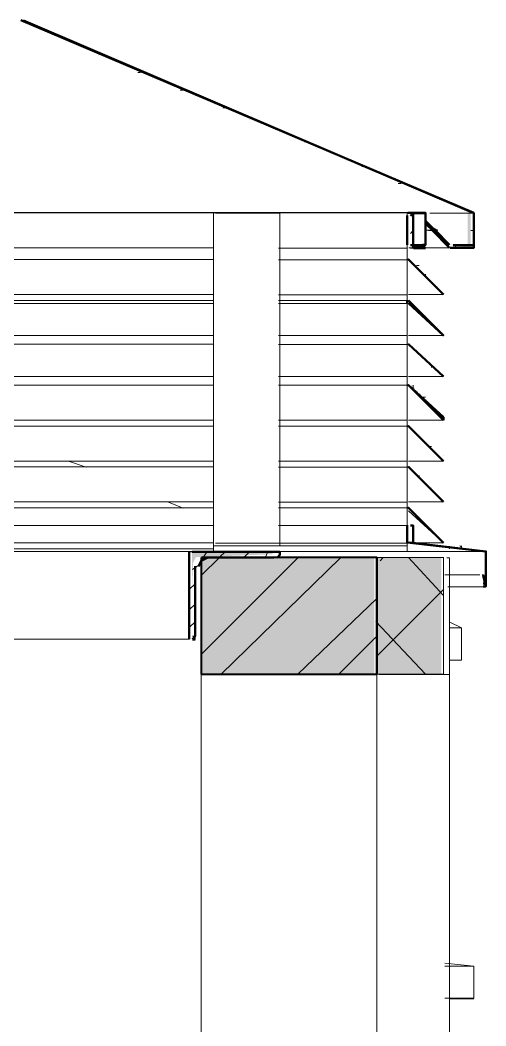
# Model space of a CAD drawing. Header units: millimetres. Extents: x -135211 to 49383, y -8033 to 228499.
# Drawn here: x -23242 to -22567, y 62710 to 64168 of the extents above; entities that cross this region are included whole.
import ezdxf

# ---------------------------------------------------------------- set-up
doc = ezdxf.new("R2010")
doc.units = ezdxf.units.MM
doc.layers.add('PDF _Геометрия', color=7, linetype='Continuous', true_color=0x1d1d1d)
doc.layers.add('PDF _Сплошная заливка', color=7, linetype='Continuous', true_color=0xffffff)

msp = doc.modelspace()

# ---------------------------------------------------------------- hatches: boundary and pattern name
at = {"layer": 'PDF _Сплошная заливка', "transparency": 33554559}
for points in [[(-22593.3, 63888.1), (-22593.3, 63842), (-22618.5, 63842), (-22618.5, 63841.5), (-22589, 63837.8), (-22589, 63888.1)], [(-22876.9, 63393.3), (-22873.5, 63396.7), (-22992.6, 63396.7), (-22992.6, 63347.1), (-22991.2, 63380.6), (-22987, 63389.1)], [(-22606, 63406), (-22601.7, 63401.8), (-22601.7, 63406)]]:
    msp.add_hatch(color=256, dxfattribs=at).paths.add_polyline_path(points)
h = msp.add_hatch(color=256, dxfattribs=at)
h.paths.add_polyline_path([(-22673.7, 63634.6), (-22673.7, 63638.5), (-22675.2, 63638.5), (-22675.2, 63636.2)])
h.paths.add_polyline_path([(-22669.5, 63630.4), (-22665.2, 63626.2), (-22665.2, 63630.4)])
h.paths.add_polyline_path([(-22665.2, 63626.2), (-22661, 63621.9), (-22661, 63626.2)])
h.paths.add_polyline_path([(-22661, 63621.9), (-22656.8, 63617.7), (-22656.8, 63621.9)])
h.paths.add_polyline_path([(-22656.8, 63617.7), (-22652.5, 63613.5), (-22652.5, 63617.7)])
h.paths.add_polyline_path([(-22652.5, 63613.5), (-22648.3, 63609.2), (-22648.3, 63613.5)])
h.paths.add_polyline_path([(-22648.3, 63609.2), (-22644.1, 63605), (-22644.1, 63609.2)])
h.paths.add_polyline_path([(-22644.1, 63605), (-22639.8, 63600.8), (-22639.8, 63605)])
h.paths.add_polyline_path([(-22639.8, 63600.8), (-22635.6, 63596.5), (-22635.6, 63600.8)])
h.paths.add_polyline_path([(-22635.6, 63596.5), (-22631.4, 63592.3), (-22631.4, 63596.5)])
h.paths.add_polyline_path([(-22673.7, 63634.6), (-22669.5, 63630.4), (-22669.5, 63634.6)])
h = msp.add_hatch(color=256, dxfattribs=at)
h.paths.add_polyline_path([(-22728.7, 63219.8), (-22728.7, 63388.7), (-22979.1, 63388.7), (-22979.1, 63219.8)])
h.paths.add_polyline_path([(-22728.7, 62309.7), (-22979.1, 62309.7), (-22979.1, 61175.2), (-22728.7, 61175.2)])
h = msp.add_hatch(color=256, dxfattribs=at)
h.paths.add_polyline_path([(-22631.4, 63219.8), (-22631.4, 63388.8), (-22725.4, 63388.8), (-22725.4, 63219.8)])
h.paths.add_polyline_path([(-22631.4, 62309.7), (-22725.4, 62309.7), (-22725.4, 62203.9), (-22631.4, 62203.9)])

# ---------------------------------------------------------------- linework, layer by layer
at = {"layer": 'PDF _Геометрия', "color": 7, "lineweight": 50}
for points in [[(-22618.5, 63837.3), (-22584.6, 63837.3), (-22584.6, 63888.1), (-23240.8, 64167.5)], [(-23236.8, 64167), (-22584.6, 63887.6), (-22584.6, 63841.1), (-22614.4, 63841.1)], [(-22681.1, 63888.5), (-22681.1, 63888.5)], [(-22681.1, 63884.3), (-22681.1, 63841.9)], [(-22672.3, 63841.4), (-22672.3, 63883.7), (-22672.3, 63888), (-22676.4, 63883.7)], [(-22672.3, 63888), (-22672.3, 63888)], [(-22672.3, 63888), (-22672.3, 63888)], [(-22658.8, 63837.6), (-22654.7, 63841.8), (-22654.7, 63884.2), (-22654.7, 63888.4), (-22658.8, 63888.4), (-22654.7, 63888.4), (-22654.7, 63884.2), (-22654.7, 63841.8), (-22658.8, 63841.8)], [(-22654.7, 63875.7), (-22654.7, 63888.4), (-22654.7, 63871.5)], [(-22653.5, 63871.4), (-22628.4, 63850.2), (-22653.5, 63875.6)], [(-22644.8, 63862.9), (-22619.6, 63837.4)], [(-22637.2, 63862.4), (-22641.3, 63862.4)], [(-22619.6, 63841.7), (-22640.7, 63862.9)], [(-22628.4, 63850.2), (-22628.4, 63850.2)], [(-22676.4, 63841.4), (-22672.3, 63841.4), (-22672.3, 63837.2)], [(-22672.3, 63841.4), (-22672.3, 63841.4)], [(-22672.3, 63841.4), (-22672.3, 63841.4)], [(-22654.7, 63841.4), (-22671.7, 63841.4)], [(-22671.7, 63837.1), (-22654.7, 63837.1)], [(-22654.7, 63841.8), (-22654.7, 63841.8)], [(-22654.7, 63841.8), (-22654.7, 63841.8)], [(-22681.1, 63820.8), (-22681.1, 63820.8)], [(-22681.1, 63761.5), (-22681.1, 63757.3)], [(-22679.3, 63757.1), (-22628.4, 63710.5), (-22679.3, 63761.3)], [(-22628.4, 63769.7), (-22628.4, 63769.7)], [(-22628.4, 63710.5), (-22628.4, 63710.5)], [(-22681.1, 63698), (-22681.1, 63698)], [(-22628.4, 63651.2), (-22628.4, 63651.2)], [(-22681.1, 63638.8), (-22681.1, 63638.8)], [(-22681.1, 63579.5), (-22681.1, 63579.5)], [(-22628.4, 63528.4), (-22628.4, 63528.4)], [(-22681.1, 63520.2), (-22681.1, 63520.2)], [(-22681.1, 63461), (-22681.1, 63461)], [(-22628.4, 63469.2), (-22628.4, 63469.2)], [(-22681.1, 63435.5), (-22681.1, 63410.2)], [(-22672.3, 63409.6), (-22672.3, 63435), (-22676.4, 63435)], [(-22996.9, 63397.2), (-22996.9, 63270.3)], [(-22869.4, 63388.3), (-22865.3, 63392.5), (-22865.3, 63396.7), (-22992.6, 63396.7)], [(-22681, 63410.2), (-22567, 63397.5), (-22677, 63410.2)], [(-22628.4, 63409.9), (-22628.4, 63409.9)], [(-22571.1, 63346.7), (-22567, 63346.7), (-22567, 63397.5), (-22567, 63350.9), (-22571.1, 63350.9)], [(-22983.4, 63375.5), (-22979.4, 63384)], [(-22979.4, 63384), (-22970.6, 63388.2)], [(-22975.6, 63388.8), (-22874.1, 63388.8)], [(-22874.1, 63388.8), (-22874.1, 63388.8)], [(-22992.2, 63270.3), (-22988.2, 63274.4), (-22988.2, 63278.7), (-22988.2, 63376.1)], [(-22575.8, 63363.6), (-22575.8, 63363.6)], [(-22567, 63350.4), (-22571.1, 63363.1), (-22567, 63346.2)], [(-22992.2, 63269.7), (-22988.2, 63269.7)]]:
    msp.add_lwpolyline(points, dxfattribs=at)
at = {"layer": 'PDF _Геометрия', "color": 7, "lineweight": 9}
for points in [[(-23240.8, 64167.5), (-22584.6, 63888.1), (-22584.6, 63837.3), (-22618.5, 63837.3)], [(-22584.6, 63841.1), (-22614.4, 63841.1), (-22584.6, 63841.1), (-22584.6, 63887.6), (-23236.8, 64167)], [(-23811.4, 63888.5), (-22681.1, 63888.5)], [(-22961.8, 63888.2), (-22961.8, 63409.8), (-22961.8, 63401.3), (-23524.6, 63401.3)], [(-22964.5, 63397.4), (-22681.1, 63397.4), (-22681.1, 63888.5), (-22685.1, 63888.5)], [(-22681.1, 63405.4), (-22681.1, 63888), (-22681.1, 63405.4), (-22960.4, 63405.4)], [(-22865.3, 63405.2), (-22865.3, 63409.5), (-22958.7, 63409.5), (-22865.3, 63409.5), (-22865.3, 63887.8), (-22958.7, 63887.8)], [(-22681.1, 63884.3), (-22681.1, 63884.3)], [(-22679.8, 63888.4), (-22654.7, 63888.4)], [(-22672.3, 63841.4), (-22672.3, 63883.7), (-22672.3, 63888), (-22676.4, 63888)], [(-22672.3, 63888), (-22672.3, 63888)], [(-22672.3, 63888), (-22672.3, 63888)], [(-22672.3, 63888), (-22672.3, 63888)], [(-22672.3, 63888), (-22672.3, 63888)], [(-22672.3, 63888), (-22672.3, 63888)], [(-22672.3, 63888), (-22672.3, 63888)], [(-22672.3, 63888), (-22672.3, 63888)], [(-22672.3, 63888), (-22672.3, 63888)], [(-22672.3, 63883.7), (-22672.3, 63883.7)], [(-22672.3, 63883.7), (-22672.3, 63883.7)], [(-22671.7, 63887.9), (-22654.7, 63887.9)], [(-22654.7, 63871.5), (-22654.7, 63888.4), (-22658.8, 63888.4), (-22654.7, 63888.4), (-22654.7, 63884.2), (-22654.7, 63841.8), (-22658.8, 63841.8)], [(-22658.8, 63837.6), (-22654.7, 63841.8), (-22654.7, 63884.2), (-22654.7, 63888.4), (-22654.7, 63875.7)], [(-22654.7, 63888.4), (-22654.7, 63888.4)], [(-22654.7, 63888.4), (-22654.7, 63888.4)], [(-22654.7, 63888.4), (-22654.7, 63888.4)], [(-22654.7, 63888.4), (-22654.7, 63888.4)], [(-22654.7, 63887.9), (-22654.7, 63887.9)], [(-22654.7, 63887.9), (-22654.7, 63887.9)], [(-22654.7, 63887.9), (-22654.7, 63887.9)], [(-22654.7, 63884.2), (-22654.7, 63884.2)], [(-22654.7, 63884.2), (-22654.7, 63884.2)], [(-22654.7, 63884.2), (-22654.7, 63884.2)], [(-22648.4, 63887.6), (-22584.6, 63887.6)], [(-22653.5, 63875.6), (-22628.4, 63850.2)], [(-22650.1, 63862.4), (-22637.2, 63862.4), (-22650.1, 63870.9)], [(-22678.7, 63837.4), (-22619.6, 63837.4), (-22644.8, 63862.9)], [(-22654.1, 63862.9), (-22646, 63862.9)], [(-22681.1, 63435.5), (-22681.1, 63841.9)], [(-22681.1, 63841.9), (-22681.1, 63841.9)], [(-22681.1, 63841.9), (-22681.1, 63841.9)], [(-22676.4, 63837.2), (-22672.3, 63837.2), (-22672.3, 63841.4), (-22676.4, 63841.4)], [(-22672.3, 63841.4), (-22672.3, 63841.4)], [(-22672.3, 63841.4), (-22672.3, 63841.4)], [(-22672.3, 63841.4), (-22672.3, 63841.4)], [(-22672.3, 63841.4), (-22672.3, 63841.4)], [(-22672.3, 63841.4), (-22672.3, 63841.4)], [(-22672.3, 63841.4), (-22672.3, 63841.4)], [(-22672.3, 63841.4), (-22672.3, 63841.4)], [(-22672.3, 63841.4), (-22672.3, 63841.4)], [(-22672.3, 63841.4), (-22672.3, 63841.4)], [(-22672.3, 63837.2), (-22672.3, 63837.2)], [(-22654.7, 63841.4), (-22671.7, 63841.4)], [(-22671.7, 63837.1), (-22654.7, 63837.1)], [(-22654.7, 63841.8), (-22654.7, 63841.8)], [(-22654.7, 63841.8), (-22654.7, 63841.8)], [(-22654.7, 63841.8), (-22654.7, 63841.8)], [(-22654.7, 63841.8), (-22654.7, 63841.8)], [(-22654.7, 63841.8), (-22654.7, 63841.8)], [(-22654.7, 63841.8), (-22654.7, 63841.8)], [(-22654.7, 63841.8), (-22654.7, 63841.8)], [(-22654.7, 63841.8), (-22654.7, 63841.8)], [(-22654.7, 63841.8), (-22654.7, 63841.8)], [(-22654.7, 63841.4), (-22654.7, 63841.4)], [(-22654.7, 63841.4), (-22654.7, 63841.4)], [(-22654.7, 63837.1), (-22654.7, 63837.1)], [(-22679.3, 63820.6), (-22628.4, 63769.7), (-22679.3, 63769.7)], [(-22961.8, 63769.7), (-23524.6, 63769.7)], [(-23524.6, 63761.2), (-22961.8, 63761.2)], [(-22681.1, 63769.5), (-22867.5, 63769.5)], [(-23524.6, 63756.9), (-22961.8, 63756.9)], [(-22867.5, 63761), (-22681.1, 63761)], [(-22867.5, 63756.8), (-22681.1, 63756.8)], [(-22679.3, 63757.1), (-22628.4, 63710.5), (-22679.3, 63710.5)], [(-22961.8, 63710.3), (-23524.6, 63710.3)], [(-22681.1, 63710.2), (-22867.5, 63710.2)], [(-22679.3, 63697.8), (-22628.4, 63651.2), (-22679.3, 63651.2)], [(-22961.8, 63651.1), (-23524.6, 63651.1)], [(-22681.1, 63651), (-22867.5, 63651)], [(-22679.3, 63638.5), (-22628.4, 63587.7), (-22679.3, 63587.7)], [(-22961.8, 63587.6), (-23524.6, 63587.6)], [(-22681.1, 63587.5), (-22867.5, 63587.5)], [(-22679.3, 63579.2), (-22628.4, 63528.4), (-22679.3, 63528.4)], [(-22961.8, 63528.3), (-23524.6, 63528.3)], [(-22681.1, 63528.2), (-22867.5, 63528.2)], [(-22679.3, 63520), (-22628.4, 63469.2), (-22679.3, 63469.2)], [(-22961.8, 63469.1), (-23524.6, 63469.1)], [(-22681.1, 63468.9), (-22867.5, 63468.9)], [(-22679.3, 63456.5), (-22628.4, 63409.9), (-22666.4, 63409.9)], [(-22961.8, 63435.2), (-23524.6, 63435.2)], [(-22681.1, 63435.1), (-22867.5, 63435.1)], [(-23811.4, 63397.4), (-22681.1, 63397.4), (-22681.1, 63410.2)], [(-22961.8, 63409.8), (-23524.6, 63409.8)], [(-23487.8, 63397.2), (-22996.9, 63397.2), (-22996.9, 63270.3), (-23487.8, 63270.3)], [(-22995.7, 63397.1), (-22961.8, 63397.1), (-22961.8, 63405.6)], [(-22865.3, 63396.7), (-22865.3, 63392.5), (-22869.4, 63388.3)], [(-22681.1, 63409.6), (-22867.5, 63409.6)], [(-22571.1, 63350.9), (-22567, 63350.9), (-22567, 63397.5), (-22824.9, 63397.5)], [(-22567, 63397.5), (-22681, 63410.2)], [(-22874.1, 63388.8), (-22874.1, 63388.8)], [(-22874.1, 63388.8), (-22874.1, 63388.8)], [(-22865.3, 63392.5), (-22865.3, 63392.5)], [(-22865.3, 63392.5), (-22865.3, 63392.5)], [(-22865.3, 63392.5), (-22865.3, 63392.5)], [(-22726.1, 63219.4), (-22628.4, 63219.4), (-22628.4, 63388.8), (-22726.1, 63388.8)], [(-22619.6, 63388.2), (-22619.6, 63218.9), (-22721.4, 63218.9)], [(-22623.7, 63218.9), (-22619.6, 63218.9), (-22619.6, 63388.2), (-22623.7, 63388.2)], [(-22619.6, 63388.2), (-22619.6, 63388.2)], [(-22988.2, 63376.1), (-22988.2, 63278.7)], [(-22622, 63346.2), (-22567, 63346.2), (-22571.1, 63363.1)], [(-22575.8, 63363.6), (-22575.8, 63363.6)], [(-22619.1, 63286.6), (-22602.1, 63286.6), (-22602.1, 63240), (-22619.1, 63240), (-22602.1, 63240), (-22602.1, 63286.6), (-22619.1, 63295), (-22602.1, 63286.6)], [(-22988.2, 63274.4), (-22992.2, 63274.4)], [(-22988.2, 63274), (-22988.2, 63269.7), (-22992.2, 63269.7)], [(-22988.2, 63274.4), (-22988.2, 63274.4)], [(-22988.2, 63274.4), (-22988.2, 63274.4)], [(-22988.2, 63274.4), (-22988.2, 63274.4)], [(-22988.2, 63274), (-22988.2, 63274)], [(-22979.4, 62309.2), (-22979.4, 63219.4)], [(-22979.1, 62309.2), (-22724.9, 62309.2), (-22724.9, 63219.4), (-22979.1, 63219.4)], [(-22724.9, 63151.6), (-22724.9, 63219.4)], [(-22619.6, 63218.9), (-22619.6, 63218.9)], [(-22619.6, 63218.9), (-22619.6, 62308.7)], [(-22626.6, 62800.7), (-22584.6, 62796.5), (-22584.6, 62749.9), (-22626.6, 62749.9)], [(-22626.6, 62796.5), (-22584.6, 62796.5)], [(-22584.6, 62748.9), (-22618.5, 62748.9)]]:
    msp.add_lwpolyline(points, dxfattribs=at)
at = {"layer": 'PDF _Геометрия', "lineweight": 9}
for points in [[(-23225.1, 64159.2), (-23225.1, 64159.2)], [(-23198.7, 64150.2), (-23198.7, 64150.2)], [(-23181.2, 64141.6), (-23181.2, 64141.6)], [(-23163.6, 64133.6), (-23163.6, 64133.6)], [(-23146.1, 64125.5), (-23146.1, 64125.5)], [(-23128.5, 64116.9), (-23128.5, 64116.9)], [(-23102.2, 64107.9), (-23102.2, 64107.9)], [(-23084.7, 64099.9), (-23084.7, 64099.9)], [(-23071.2, 64091.8), (-23067.1, 64091.8)], [(-23049.6, 64083.2), (-23049.6, 64083.2)], [(-23023.3, 64074.2), (-23023.3, 64074.2)], [(-23009.8, 64066.2), (-23005.7, 64066.2)], [(-22988.2, 64057.6), (-22988.2, 64057.6)], [(-22961.8, 64048.6), (-22961.8, 64048.6)], [(-22948.3, 64040.5), (-22944.3, 64040.5)], [(-22926.7, 64032), (-22926.7, 64032)], [(-22909.2, 64023.9), (-22909.2, 64023.9)], [(-22882.9, 64014.9), (-22882.9, 64014.9)], [(-22865.3, 64006.3), (-22865.3, 64006.3)], [(-22847.8, 63998.3), (-22847.8, 63998.3)], [(-22830.2, 63990.2), (-22830.2, 63990.2)], [(-22812.7, 63981.7), (-22812.7, 63981.7)], [(-22786.4, 63972.6), (-22786.4, 63972.6)], [(-22768.8, 63964.6), (-22768.8, 63964.6)], [(-22746.5, 63955.5), (-22742.5, 63955.5)], [(-22724.9, 63947), (-22724.9, 63947)], [(-22707.4, 63938.9), (-22707.4, 63938.9)], [(-22693.9, 63930.9), (-22689.8, 63930.9)], [(-22672.3, 63922.3), (-22672.3, 63922.3)], [(-22646, 63913.3), (-22646, 63913.3)], [(-22628.4, 63905.2), (-22628.4, 63905.2)], [(-22610.9, 63896.7), (-22610.9, 63896.7)], [(-22672.3, 63888), (-22672.3, 63888)], [(-22654.7, 63879.9), (-22654.7, 63884.2)], [(-22654.7, 63884.2), (-22654.7, 63884.2)], [(-22584.6, 63887.6), (-22584.6, 63887.6)], [(-22646, 63862.9), (-22646, 63867.2)], [(-22676.4, 63858.4), (-22672.3, 63862.6)], [(-22654.7, 63854.5), (-22654.7, 63854.5)], [(-22632.5, 63850.2), (-22628.4, 63850.2)], [(-22588.6, 63862.7), (-22584.6, 63862.7)], [(-22667.6, 63837.2), (-22663.5, 63841.4)], [(-22610.9, 63837.4), (-22610.9, 63841.7)], [(-22667.6, 63811.8), (-22663.5, 63811.8)], [(-22654.7, 63795.3), (-22654.7, 63799.5)], [(-22637.2, 63782), (-22637.2, 63782)], [(-22672.3, 63753), (-22672.3, 63753)], [(-22654.7, 63739.8), (-22654.7, 63739.8)], [(-22637.2, 63722.8), (-22637.2, 63722.8)], [(-22672.3, 63693.7), (-22672.3, 63693.7)], [(-22654.7, 63680.5), (-22654.7, 63680.5)], [(-22646, 63664), (-22646, 63668.3)], [(-22628.4, 63651.2), (-22628.4, 63651.2)], [(-22672.3, 63634), (-22672.3, 63638.2)], [(-22658.8, 63621.2), (-22654.7, 63621.2)], [(-22646, 63609), (-22646, 63609)], [(-22628.4, 63591.5), (-22628.4, 63591.5)], [(-22663.5, 63562.5), (-22663.5, 63562.5)], [(-22650, 63549.7), (-22646, 63549.7)], [(-22628.4, 63536.4), (-22628.4, 63536.4)], [(-22663.5, 63503.2), (-22663.5, 63507.5)], [(-22646, 63489.9), (-22646, 63489.9)], [(-22637.2, 63477.7), (-22637.2, 63477.7)], [(-22663.5, 63447.7), (-22663.5, 63447.7)], [(-22646, 63430.7), (-22646, 63430.7)], [(-22637.2, 63418.5), (-22637.2, 63418.5)], [(-22979.4, 63384.5), (-22970.6, 63397.2)], [(-22953.1, 63389.1), (-22944.3, 63397.5)], [(-22918, 63388.4), (-22909.2, 63396.9)], [(-22886.9, 63388.3), (-22882.9, 63396.8)], [(-22672.3, 63409.6), (-22672.3, 63409.6)], [(-22646, 63405.3), (-22646, 63405.3)], [(-22619.6, 63401), (-22619.6, 63405.2)], [(-22593.3, 63400.8), (-22593.3, 63400.8)], [(-22575.8, 63397.5), (-22575.8, 63397.5)], [(-22978.8, 63363.2), (-22953.1, 63388.6)], [(-22978.5, 63249), (-22839, 63388.6)], [(-22951, 63219.1), (-22777.6, 63388.4)], [(-22720.2, 63383.9), (-22716.2, 63388.2)], [(-22628.4, 63333.7), (-22679.3, 63388.8)], [(-22992.2, 63371.3), (-22979.4, 63379.8)], [(-22567, 63380.6), (-22567, 63380.6)], [(-22996.9, 63342.2), (-22988.2, 63350.7)], [(-22726.1, 63244.9), (-22628.4, 63342.2)], [(-22567, 63346.7), (-22567, 63350.9)], [(-22567, 63350.9), (-22567, 63350.9)], [(-22839.5, 63219.4), (-22724.9, 63329.4)], [(-22996.9, 63312.6), (-22988.2, 63321)], [(-22996.9, 63287.2), (-22988.2, 63295.6)], [(-22654.7, 63219.6), (-22726.6, 63295.7)], [(-22779.8, 63219.4), (-22724.9, 63274.4)]]:
    msp.add_lwpolyline(points, dxfattribs=at)
at = {"layer": 'PDF _Геометрия', "color": 7, "lineweight": 9}
for points in [[(-22681.1, 63888), (-23798.5, 63888)], [(-22681.1, 63884.3), (-22681.1, 63888.5)], [(-22961.8, 63837.4), (-23524.6, 63837.4)], [(-22681.1, 63837.2), (-22867.5, 63837.2)], [(-22961.8, 63820.5), (-23524.6, 63820.5)], [(-22681.1, 63820.3), (-22867.5, 63820.3)], [(-22961.8, 63697.7), (-23524.6, 63697.7)], [(-22681.1, 63697.5), (-22867.5, 63697.5)], [(-22961.8, 63638.4), (-23524.6, 63638.4)], [(-22681.1, 63638.3), (-22867.5, 63638.3)], [(-22961.8, 63579.1), (-23524.6, 63579.1)], [(-22681.1, 63579), (-22867.5, 63579)], [(-23146.1, 63519.6), (-23171.7, 63528.1)], [(-22961.8, 63519.9), (-23524.6, 63519.9)], [(-22681.1, 63519.8), (-22867.5, 63519.8)], [(-22961.8, 63460.6), (-23524.6, 63460.6)], [(-23005.7, 63460.3), (-23026.7, 63468.8)], [(-22681.1, 63460.5), (-22867.5, 63460.5)], [(-22626.7, 63363.6), (-22575.8, 63363.6)]]:
    msp.add_lwpolyline(points, close=True, dxfattribs=at)
at = {"layer": 'PDF _Геометрия', "color": 7, "lineweight": 50}
for points in [[(-22654.7, 63888.4), (-22679.8, 63888.4)], [(-22654.7, 63887.9), (-22671.7, 63887.9)], [(-22628.4, 63769.7), (-22679.3, 63820.6)], [(-22628.4, 63651.2), (-22679.3, 63697.8)], [(-22628.4, 63587.7), (-22628.4, 63591.9), (-22679.3, 63638.5)], [(-22628.4, 63528.4), (-22679.3, 63579.2)], [(-22628.4, 63469.2), (-22679.3, 63520)], [(-22628.4, 63409.9), (-22679.3, 63460.7)]]:
    msp.add_lwpolyline(points, close=True, dxfattribs=at)
at = {"layer": 'PDF _Геометрия', "color": 7, "lineweight": 40}
for points in [[(-22979.4, 63388.7), (-22979.4, 63219.4)], [(-22979.1, 63219.4), (-22724.9, 63219.4), (-22724.9, 63388.7), (-22979.1, 63388.7)], [(-22724.9, 63388.7), (-22724.9, 63219.4)]]:
    msp.add_lwpolyline(points, dxfattribs=at)
at = {"layer": 'PDF _Сплошная заливка', "lineweight": 5, "transparency": 33554559}
msp.add_solid([(-22671.7, 63841.4), (-22654.7, 63841.4), (-22671.7, 63837.1), (-22654.7, 63837.1)], dxfattribs=at)

doc.saveas('drawing.dxf')
